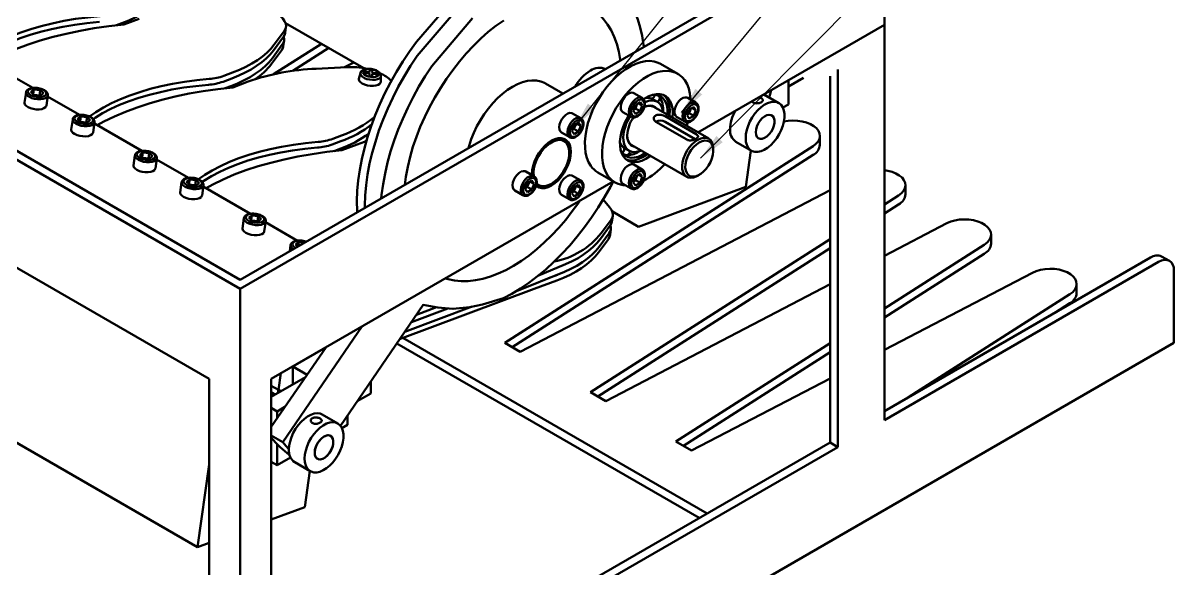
# Model space of a CAD drawing. Header units: millimetres. Extents: x 141 to 982, y 511 to 1105.
# Drawn here: x 639.4 to 813.7, y 649.3 to 732 of the extents above; entities that cross this region are included whole.
import ezdxf

# ---------------------------------------------------------------- set-up
doc = ezdxf.new("R2010")
doc.units = ezdxf.units.MM
doc.header["$LTSCALE"] = 0.3
doc.layers.add('粗实线', color=7, linetype='Continuous', lineweight=50)
doc.layers.add('细实线', color=3, linetype='Continuous', lineweight=18)
doc.styles.get("Standard").update_dxf_attribs({"font": 'txt', "bigfont": 'gbcbig.shx'})
doc.dimstyles.new('SLDDIMSTYLE0', dxfattribs={"dimtxt": 0, "dimasz": 4.08, "dimexe": 0, "dimexo": 0.0625, "dimgap": 0, "dimtad": 0, "dimtih": 1, "dimtoh": 1, "dimdec": 0, "dimrnd": 1e-09, "dimzin": 0, "dimdsep": 46, "dimtxsty": 'Standard', "dimsah": 1, "dimcen": 0.09, "dimadec": 0, "dimazin": 0, "dimtfac": 4.08, "dimtdec": 0, "dimtofl": 0, "dimtmove": 0, "dimatfit": 3, "dimfxl": 1, "dimfrac": 2, "dimtolj": 1, "dimtzin": 0, "dimarcsym": 0})

msp = doc.modelspace()

# ---------------------------------------------------------------- linework, layer by layer
at = {"layer": '粗实线'}
for p, q in [((672.259, 691.738), (549.694, 762.494)), ((672.259, 693.099), (552.051, 762.494)), ((768.661, 748.751), (672.259, 693.099)), ((769.84, 748.071), (672.259, 691.738)), ((769.84, 739.905), (769.84, 671.86)), ((656.978, 732.654), (654.657, 731.787)), ((653.507, 731.664), (654.334, 731.973)), ((677.434, 728.742), (678.932, 730.771)), ((679.069, 730.51), (679.191, 731.385)), ((690.996, 725.152), (679.126, 732.005)), ((769.84, 731.74), (741.59, 715.432)), ((677.148, 726.701), (678.645, 728.729)), ((677.298, 724.238), (684.553, 728.872)), ((677.311, 727.867), (678.809, 729.896)), ((678.782, 728.468), (678.905, 729.343)), ((677.025, 725.826), (678.523, 727.854)), ((680.237, 724.754), (685.673, 728.225)), ((640.849, 722.167), (633.679, 726.307)), ((688.36, 725.328), (683.773, 725.083)), ((689.467, 726.035), (688.085, 725.314)), ((738.527, 724.321), (735.934, 725.817)), ((669.674, 723.12), (670.997, 723.615)), ((669.797, 723.995), (671.12, 724.49)), ((690.242, 723.486), (690.252, 723.555)), ((690.46, 724.412), (690.252, 723.555)), ((691.025, 724.451), (691.035, 724.645)), ((691.746, 724.365), (691.025, 724.451)), ((691.035, 724.645), (691.756, 724.559)), ((691.826, 723.965), (691.843, 724.306)), ((692.236, 723.916), (691.826, 723.965)), ((691.857, 724.594), (691.875, 724.934)), ((691.875, 724.934), (692.285, 724.885)), ((692.253, 724.256), (692.236, 723.916)), ((692.285, 724.885), (692.267, 724.544)), ((693.076, 724.205), (692.355, 724.291)), ((692.364, 724.485), (693.085, 724.399)), ((693.085, 724.399), (693.076, 724.205)), ((693.549, 723.092), (693.585, 723.973)), ((757.59, 723.72), (755.297, 722.396)), ((761.59, 723.96), (761.59, 668.458)), ((762.769, 667.778), (762.769, 724.946)), ((640.554, 721.576), (641.034, 721.916)), ((640.936, 721.218), (641.034, 721.916)), ((641.034, 721.916), (641.989, 721.811)), ((641.881, 721.036), (641.989, 721.811)), ((641.989, 721.811), (642.464, 721.365)), ((670.006, 722.139), (670.834, 722.448)), ((673.477, 723.129), (671.156, 722.262)), ((721.15, 721.323), (718.507, 722.849)), ((755.297, 719.675), (755.297, 723.345)), ((639.61, 719.903), (639.613, 719.952)), ((639.828, 721.483), (639.613, 719.952)), ((639.825, 721.435), (639.828, 721.483)), ((641.029, 721.131), (640.554, 721.576)), ((641.984, 721.025), (641.029, 721.131)), ((642.464, 721.365), (641.984, 721.025)), ((642.914, 719.489), (643.129, 721.02)), ((647.922, 718.084), (643.107, 720.864)), ((733.137, 720.679), (731.9, 721.393)), ((732.141, 719.618), (732.821, 720.01)), ((732.821, 720.01), (733.161, 719.526)), ((733.137, 720.679), (733.161, 720.664)), ((733.613, 720.638), (733.7, 720.651)), ((733.841, 720.731), (733.907, 720.668)), ((734.486, 720.589), (734.558, 720.563)), ((735.445, 720.07), (734.754, 720.469)), ((735.775, 720.796), (735.721, 720.864)), ((741.269, 719.952), (740.032, 720.666)), ((741.269, 719.952), (741.293, 719.937)), ((753.845, 719.882), (751.572, 721.194)), ((723.827, 717.591), (722.59, 718.305)), ((730.234, 718.507), (731.471, 717.792)), ((731.801, 718.741), (732.141, 719.618)), ((732.141, 718.257), (731.801, 718.741)), ((732.114, 719.058), (731.869, 718.916)), ((732.284, 719.496), (732.114, 719.058)), ((732.114, 719.058), (732.821, 718.649)), ((732.821, 718.649), (732.141, 718.257)), ((732.386, 719.759), (732.284, 719.496)), ((732.572, 719.867), (733.161, 719.526)), ((733.161, 719.526), (732.821, 718.649)), ((743.222, 714.49), (734.902, 719.293)), ((736.224, 719.751), (736.201, 719.852)), ((739.932, 718.014), (740.273, 718.89)), ((740.246, 718.331), (740, 718.189)), ((740.416, 718.769), (740.246, 718.331)), ((740.246, 718.331), (740.953, 717.922)), ((740.273, 718.89), (740.953, 719.283)), ((740.518, 719.032), (740.416, 718.769)), ((740.704, 719.139), (741.293, 718.799)), ((740.953, 719.283), (741.293, 718.799)), ((741.293, 718.799), (740.953, 717.922)), ((755.297, 719.675), (754.462, 719.193)), ((646.899, 717.401), (646.684, 715.87)), ((646.896, 717.359), (646.899, 717.401)), ((647.626, 717.498), (648.113, 717.835)), ((648.093, 717.051), (647.626, 717.498)), ((648.013, 717.128), (648.113, 717.835)), ((649.048, 716.942), (648.093, 717.051)), ((648.113, 717.835), (649.067, 717.726)), ((648.959, 716.952), (649.067, 717.726)), ((649.535, 717.279), (649.048, 716.942)), ((649.067, 717.726), (649.535, 717.279)), ((649.985, 715.407), (650.2, 716.938)), ((657.349, 712.642), (650.178, 716.782)), ((722.49, 715.652), (722.831, 716.529)), ((722.974, 716.408), (722.804, 715.969)), ((722.831, 716.529), (723.511, 716.922)), ((723.076, 716.671), (722.974, 716.408)), ((723.262, 716.778), (723.851, 716.438)), ((723.511, 716.922), (723.851, 716.438)), ((723.851, 716.438), (723.511, 715.561)), ((723.827, 717.591), (723.851, 717.576)), ((739.906, 714.336), (735.192, 717.057)), ((736.606, 717.873), (741.32, 715.152)), ((741.191, 714.399), (736.606, 717.046)), ((738.365, 717.779), (739.603, 717.065)), ((740.273, 717.53), (739.932, 718.014)), ((740.953, 717.922), (740.273, 717.53)), ((646.681, 715.828), (646.684, 715.87)), ((686.296, 714.471), (687.619, 714.965)), ((720.923, 715.418), (722.161, 714.704)), ((722.831, 715.168), (722.49, 715.652)), ((722.804, 715.969), (722.558, 715.828)), ((722.804, 715.969), (723.511, 715.561)), ((723.511, 715.561), (722.831, 715.168)), ((760.051, 713.563), (760.051, 714.924)), ((686.173, 713.596), (687.497, 714.09)), ((686.505, 712.614), (687.333, 712.923)), ((689.976, 713.605), (687.655, 712.737)), ((691.024, 713.969), (691.417, 714.247)), ((712.328, 683.56), (759.018, 713.375)), ((729.804, 713.853), (729.772, 713.93)), ((729.839, 713.775), (729.804, 713.853)), ((729.909, 713.642), (729.849, 713.655)), ((730.379, 713.121), (730.318, 713.166)), ((730.477, 713.059), (731.167, 712.661)), ((731.569, 713.519), (739.889, 708.716)), ((743.913, 712.692), (743.913, 712.964)), ((747.321, 714.026), (749.679, 712.665)), ((656.327, 711.959), (656.112, 710.427)), ((656.324, 711.91), (656.327, 711.959)), ((657.054, 712.051), (657.534, 712.392)), ((657.528, 711.606), (657.054, 712.051)), ((657.436, 711.693), (657.534, 712.392)), ((658.483, 711.5), (657.528, 711.606)), ((657.534, 712.392), (658.489, 712.286)), ((658.38, 711.512), (658.489, 712.286)), ((658.963, 711.84), (658.483, 711.5)), ((658.489, 712.286), (658.963, 711.84)), ((659.413, 709.964), (659.628, 711.496)), ((664.421, 708.56), (659.606, 711.339)), ((713.448, 682.914), (759.018, 712.014)), ((722.11, 712.351), (722.11, 712.624)), ((730.747, 712.007), (730.836, 712)), ((731.882, 712.162), (731.983, 712.198)), ((748.837, 707.213), (749.607, 712.706)), ((667.545, 678.129), (612.154, 710.106)), ((656.109, 710.379), (656.112, 710.427)), ((716.756, 708.794), (715.519, 709.509)), ((733.137, 709.836), (731.9, 710.55)), ((733.137, 709.836), (733.161, 709.822)), ((663.398, 707.877), (663.184, 706.345)), ((663.395, 707.835), (663.398, 707.877)), ((664.125, 707.973), (664.612, 708.311)), ((664.593, 707.526), (664.125, 707.973)), ((664.512, 707.603), (664.612, 708.311)), ((664.612, 708.311), (665.567, 708.201)), ((665.458, 707.427), (665.567, 708.201)), ((666.034, 707.754), (665.547, 707.417)), ((665.567, 708.201), (666.034, 707.754)), ((728.756, 708.023), (676.973, 678.129)), ((715.419, 706.856), (715.759, 707.733)), ((715.759, 707.733), (716.44, 708.126)), ((716.005, 707.875), (715.903, 707.611)), ((716.191, 707.982), (716.78, 707.642)), ((716.453, 709.086), (716.352, 709.027)), ((716.44, 708.126), (716.78, 707.642)), ((716.453, 709.086), (716.455, 708.968)), ((716.756, 708.794), (716.78, 708.78)), ((723.827, 708.162), (722.59, 708.876)), ((723.827, 708.162), (723.851, 708.148)), ((726.435, 709.363), (729.028, 707.866)), ((731.801, 707.898), (732.141, 708.775)), ((732.141, 707.414), (731.801, 707.898)), ((732.114, 708.215), (731.869, 708.073)), ((732.284, 708.653), (732.114, 708.215)), ((732.114, 708.215), (732.821, 707.807)), ((732.141, 708.775), (732.821, 709.167)), ((732.821, 707.807), (732.141, 707.414)), ((732.386, 708.916), (732.284, 708.653)), ((732.572, 709.024), (733.161, 708.683)), ((732.821, 709.167), (733.161, 708.683)), ((733.161, 708.683), (732.821, 707.807)), ((741.556, 708.881), (741.792, 709.018)), ((663.18, 706.303), (663.184, 706.345)), ((665.547, 707.417), (664.593, 707.526)), ((666.485, 705.882), (666.699, 707.413)), ((673.848, 703.118), (666.677, 707.257)), ((713.852, 706.622), (715.09, 705.907)), ((761.59, 706.678), (714.685, 682.199)), ((715.759, 706.372), (715.419, 706.856)), ((715.733, 707.173), (715.487, 707.031)), ((715.903, 707.611), (715.733, 707.173)), ((715.733, 707.173), (716.44, 706.765)), ((716.44, 706.765), (715.759, 706.372)), ((716.78, 707.642), (716.44, 706.765)), ((719.164, 707.521), (719.4, 707.657)), ((720.923, 705.99), (722.161, 705.275)), ((722.49, 706.224), (722.831, 707.101)), ((722.831, 705.74), (722.49, 706.224)), ((722.804, 706.541), (722.558, 706.399)), ((722.974, 706.979), (722.804, 706.541)), ((722.804, 706.541), (723.511, 706.133)), ((722.831, 707.101), (723.511, 707.493)), ((723.511, 706.133), (722.831, 705.74)), ((723.076, 707.242), (722.974, 706.979)), ((723.262, 707.35), (723.851, 707.009)), ((723.511, 707.493), (723.851, 707.009)), ((723.851, 707.009), (723.511, 706.133)), ((748.837, 707.213), (732.588, 701.142)), ((773.015, 706.079), (773.015, 707.44)), ((769.84, 704.523), (771.982, 705.891)), ((769.84, 703.162), (771.982, 704.53)), ((673.553, 702.527), (674.033, 702.867)), ((674.028, 702.081), (673.553, 702.527)), ((673.935, 702.168), (674.033, 702.867)), ((674.033, 702.867), (674.988, 702.761)), ((674.879, 701.987), (674.988, 702.761)), ((674.988, 702.761), (675.463, 702.316)), ((728.566, 701.936), (728.689, 702.811)), ((732.588, 701.142), (728.623, 703.431)), ((672.608, 700.854), (672.612, 700.903)), ((672.826, 702.434), (672.612, 700.903)), ((672.823, 702.385), (672.826, 702.434)), ((674.983, 701.975), (674.028, 702.081)), ((675.463, 702.316), (674.983, 701.975)), ((675.913, 700.439), (676.127, 701.971)), ((680.92, 699.035), (676.106, 701.814)), ((726.809, 699.293), (728.307, 701.322)), ((726.932, 700.168), (728.429, 702.197)), ((728.28, 699.894), (728.402, 700.769)), ((779.296, 701.669), (769.84, 696.734)), ((725.292, 676.076), (761.59, 699.255)), ((726.522, 697.251), (728.02, 699.28)), ((726.645, 698.126), (728.143, 700.155)), ((785.978, 698.595), (785.978, 699.956)), ((665.784, 652.593), (585.646, 698.856)), ((679.898, 698.352), (679.769, 697.434)), ((679.894, 698.31), (679.898, 698.352)), ((680.624, 698.449), (681.111, 698.786)), ((680.964, 698.124), (680.624, 698.449)), ((681.023, 698.158), (681.111, 698.786)), ((681.111, 698.786), (681.944, 698.69)), ((726.411, 675.43), (761.59, 697.894)), ((769.84, 688.761), (784.946, 698.408)), ((769.84, 687.4), (784.946, 697.047)), ((810.145, 696.488), (769.84, 673.221)), ((769.84, 671.86), (811.323, 695.808)), ((812.99, 695.973), (811.811, 696.653)), ((718.935, 693.352), (720.331, 693.874)), ((792.26, 694.185), (769.84, 682.485)), ((813.68, 694.447), (813.68, 683.56)), ((716.809, 691.729), (720.208, 692.999)), ((761.59, 692.429), (727.649, 674.716)), ((798.942, 691.112), (798.942, 692.472)), ((672.259, 691.738), (672.259, 683.573)), ((696.415, 684.108), (716.809, 691.729)), ((773.453, 675.307), (797.909, 690.924)), ((687.433, 671), (699.966, 689.29)), ((697.179, 685.223), (707.409, 689.046)), ((698.197, 686.709), (703.734, 688.778)), ((698.961, 687.823), (701.997, 688.958)), ((795.658, 688.125), (797.909, 689.563)), ((690.712, 686.06), (678.702, 668.534)), ((672.259, 683.573), (672.259, 601.919)), ((672.259, 601.919), (813.68, 683.56)), ((741.789, 657.028), (695.98, 683.473)), ((742.968, 657.708), (696.914, 684.294)), ((714.685, 682.199), (712.328, 683.56)), ((738.256, 668.592), (761.59, 683.493)), ((685.27, 682.919), (676.973, 670.811)), ((680.244, 679.972), (685.218, 682.844)), ((739.375, 667.946), (761.59, 682.132)), ((682.398, 678.728), (680.244, 679.972)), ((680.244, 677.25), (680.244, 679.972)), ((680.984, 680.445), (680.977, 680.395)), ((681.221, 680.581), (681.247, 680.551)), ((681.351, 680.611), (681.312, 680.634)), ((667.545, 618.249), (667.545, 678.129)), ((676.973, 675.362), (682.133, 678.341)), ((676.973, 678.129), (676.973, 618.249)), ((678.045, 676.415), (678.401, 678.953)), ((761.59, 678.18), (740.613, 667.232)), ((676.973, 677.033), (678.045, 676.415)), ((678.045, 676.415), (677.979, 675.943)), ((692.029, 675.888), (692.029, 677.707)), ((677.601, 675.725), (676.973, 676.087)), ((676.973, 675.772), (677.328, 675.567)), ((692.029, 675.888), (689.967, 674.698)), ((727.649, 674.716), (725.292, 676.076)), ((677.887, 673.168), (676.973, 673.696)), ((679.048, 673.839), (677.887, 673.168)), ((677.887, 672.144), (677.887, 673.168)), ((687.041, 671.333), (684.684, 672.694)), ((688.493, 671.126), (687.658, 670.644)), ((688.493, 671.126), (688.493, 672.547)), ((678.702, 668.534), (676.973, 669.532)), ((761.59, 668.458), (676.973, 619.61)), ((676.973, 618.249), (762.769, 667.778)), ((677.887, 665.003), (677.887, 668.18)), ((740.613, 667.232), (738.256, 668.592)), ((762.769, 667.778), (761.59, 668.458)), ((679.901, 666.166), (677.887, 665.003)), ((665.784, 652.593), (667.545, 665.14)), ((677.887, 665.003), (676.973, 665.53)), ((680.518, 665.477), (682.875, 664.116)), ((682.033, 658.665), (682.804, 664.157)), ((682.033, 658.665), (676.973, 656.774)), ((667.545, 653.251), (665.784, 652.593))]:
    msp.add_line(p, q, dxfattribs=at)
at = {"layer": '粗实线', "flags": 128}
for points in [[(733.402, 728.396), (733.365, 728.714), (733.154, 730.062), (732.86, 731.344), (732.486, 732.554), (732.034, 733.689), (731.504, 734.742), (730.9, 735.711), (730.224, 736.59), (729.479, 737.376), (728.667, 738.066), (727.792, 738.656), (726.858, 739.145), (725.868, 739.531), (724.827, 739.812), (723.74, 739.986), (722.61, 740.053), (721.442, 740.012), (720.241, 739.865), (719.012, 739.611), (717.76, 739.252), (716.491, 738.788), (715.209, 738.223), (714.484, 737.848)], [(654.334, 731.973), (655.378, 732.393), (656.356, 732.849), (657.263, 733.338), (658.097, 733.858), (658.854, 734.41), (659.534, 734.989), (660.133, 735.595), (660.648, 736.225)], [(689.971, 703.324), (689.96, 703.554), (689.939, 705.04), (690.002, 706.573), (690.149, 708.146), (690.379, 709.753), (690.691, 711.388), (691.084, 713.043), (691.556, 714.711), (692.106, 716.385), (692.73, 718.059), (693.427, 719.726), (694.193, 721.377), (695.025, 723.007), (695.92, 724.609), (696.874, 726.175), (697.883, 727.7), (698.942, 729.176), (704.781, 735.898)], [(678.932, 730.771), (679.127, 731.128), (679.202, 731.507), (679.157, 731.9), (678.993, 732.299), (678.712, 732.695), (678.321, 733.08), (677.829, 733.444), (677.246, 733.781), (677, 733.901)], [(691.115, 703.985), (691.118, 704.359), (691.181, 705.892), (691.328, 707.466), (691.558, 709.073), (691.87, 710.708), (692.263, 712.362), (692.735, 714.031), (693.284, 715.705), (693.909, 717.379), (694.605, 719.045), (695.371, 720.697), (696.204, 722.327), (697.098, 723.928), (698.052, 725.495), (699.061, 727.019), (705.113, 734.124)], [(729.837, 726.338), (729.814, 726.5), (729.594, 727.709), (729.291, 728.849), (728.908, 729.914), (728.447, 730.899), (727.909, 731.798), (727.298, 732.608), (726.617, 733.325), (725.869, 733.943), (725.058, 734.461), (724.188, 734.876), (723.263, 735.185)], [(632.958, 727.376), (633.9, 728.037), (635.046, 728.736), (636.289, 729.392), (637.625, 730.002), (639.049, 730.566), (640.558, 731.08), (642.146, 731.544), (643.807, 731.956), (645.537, 732.314), (647.33, 732.617), (649.179, 732.865), (651.08, 733.056)], [(633.501, 726.978), (633.777, 727.162), (634.923, 727.861), (636.166, 728.517), (637.502, 729.127), (638.927, 729.691), (640.435, 730.205), (642.023, 730.669), (643.684, 731.081), (645.414, 731.439), (647.207, 731.742), (649.057, 731.99), (650.957, 732.181)], [(707.47, 732.763), (701.282, 725.46), (700.285, 723.937), (699.343, 722.375), (698.46, 720.778), (697.64, 719.154), (696.885, 717.509), (696.2, 715.851), (695.586, 714.185), (695.046, 712.52), (694.583, 710.862), (694.199, 709.217), (693.895, 707.593), (693.672, 705.996), (693.611, 705.426)], [(712.167, 732.405), (710.997, 731.571), (709.84, 730.648), (708.702, 729.641), (707.588, 728.556), (706.505, 727.398), (705.457, 726.172), (704.45, 724.885), (703.489, 723.544), (702.579, 722.155), (701.725, 720.725), (700.931, 719.262), (700.202, 717.774), (699.539, 716.267), (698.948, 714.749), (698.432, 713.228), (697.992, 711.713), (697.631, 710.21), (697.351, 708.727), (697.177, 707.484)], [(654.657, 731.787), (652.385, 731.527), (650.169, 731.208), (648.017, 730.829), (645.932, 730.392), (643.921, 729.897), (641.988, 729.347), (640.138, 728.742), (638.377, 728.084), (636.708, 727.374), (635.137, 726.615), (634.105, 726.06)], [(678.809, 729.896), (679.004, 730.253), (679.069, 730.51)], [(671.12, 724.49), (672.164, 724.91), (673.141, 725.366), (674.048, 725.854), (674.882, 726.375), (675.64, 726.927), (676.32, 727.506), (676.918, 728.112), (677.434, 728.742)], [(670.997, 723.615), (672.041, 724.035), (673.018, 724.491), (673.926, 724.979), (674.759, 725.5), (675.517, 726.052), (676.197, 726.631), (676.795, 727.237), (677.311, 727.867)], [(678.523, 727.854), (678.717, 728.211), (678.782, 728.468)], [(670.834, 722.448), (671.878, 722.868), (672.855, 723.324), (673.762, 723.813), (674.596, 724.334), (675.354, 724.885), (676.033, 725.464), (676.632, 726.07), (677.148, 726.701)], [(725.367, 710.353), (725.028, 710.934), (724.766, 711.598), (724.584, 712.338), (724.486, 713.143), (724.472, 714.005), (724.542, 714.912), (724.696, 715.852), (724.931, 716.814), (725.246, 717.786), (725.634, 718.756), (726.093, 719.711), (726.616, 720.639), (727.196, 721.529), (727.826, 722.369), (728.498, 723.149), (729.205, 723.859), (729.936, 724.491), (730.683, 725.036), (731.436, 725.487), (732.186, 725.838), (732.923, 726.087), (733.639, 726.228), (734.324, 726.26), (734.969, 726.184), (735.566, 725.999), (735.934, 725.817)], [(649.457, 717.852), (650.399, 718.513), (651.545, 719.211), (652.788, 719.867), (654.124, 720.478), (655.549, 721.041), (657.057, 721.555), (658.645, 722.019), (660.306, 722.431), (662.036, 722.789), (663.829, 723.092), (665.678, 723.34), (667.579, 723.531)], [(693.549, 723.092), (693.528, 722.984), (693.397, 722.793), (693.154, 722.64), (692.817, 722.534), (692.412, 722.484), (691.969, 722.494), (691.521, 722.562), (691.1, 722.685), (690.738, 722.852), (690.462, 723.051), (690.293, 723.268), (690.242, 723.486), (690.242, 723.486)], [(693.585, 723.97), (693.517, 723.777), (693.338, 723.613), (693.06, 723.488), (692.706, 723.414), (692.3, 723.395), (691.874, 723.432), (691.458, 723.524), (691.084, 723.662), (690.779, 723.837), (690.566, 724.037), (690.46, 724.245), (690.461, 724.414)], [(693.293, 724.276), (693.241, 724.464), (693.074, 724.648), (692.806, 724.811), (692.466, 724.936), (692.085, 725.01), (691.701, 725.028), (691.351, 724.986), (691.071, 724.889), (690.887, 724.748), (690.818, 724.574), (690.869, 724.386), (691.037, 724.202), (691.304, 724.039), (691.645, 723.914), (692.026, 723.84), (692.41, 723.822), (692.759, 723.864), (693.039, 723.96), (693.223, 724.102), (693.293, 724.276)], [(691.843, 724.306), (691.842, 724.315), (691.836, 724.325), (691.828, 724.334), (691.816, 724.342), (691.801, 724.35), (691.784, 724.356), (691.765, 724.361), (691.746, 724.365)], [(691.756, 724.559), (691.775, 724.557), (691.794, 724.558), (691.811, 724.56), (691.827, 724.564), (691.839, 724.569), (691.849, 724.576), (691.855, 724.585), (691.857, 724.594)], [(692.355, 724.291), (692.335, 724.293), (692.316, 724.292), (692.299, 724.29), (692.284, 724.286), (692.271, 724.28), (692.261, 724.273), (692.255, 724.265), (692.253, 724.256)], [(692.267, 724.544), (692.269, 724.535), (692.274, 724.525), (692.283, 724.516), (692.295, 724.507), (692.31, 724.5), (692.327, 724.493), (692.345, 724.489), (692.364, 724.485)], [(727.96, 708.856), (727.62, 709.437), (727.358, 710.101), (727.177, 710.841), (727.079, 711.646), (727.065, 712.508), (727.135, 713.415), (727.289, 714.355), (727.524, 715.317), (727.838, 716.289), (728.227, 717.259), (728.686, 718.214), (729.208, 719.142), (729.788, 720.032), (730.419, 720.872), (731.091, 721.652), (731.797, 722.363), (732.528, 722.994), (733.275, 723.539), (734.029, 723.99), (734.779, 724.342), (735.516, 724.59), (736.232, 724.731), (736.916, 724.764), (737.561, 724.687), (738.159, 724.502), (738.702, 724.212), (739.182, 723.82), (739.595, 723.33), (739.934, 722.75), (740.196, 722.085), (740.378, 721.346), (740.476, 720.54), (740.484, 720.405)], [(640.103, 721.626), (640.165, 721.422), (640.345, 721.223), (640.629, 721.045), (640.992, 720.906), (641.4, 720.816), (641.818, 720.785), (642.209, 720.814), (642.537, 720.902), (642.774, 721.041), (642.899, 721.217), (642.9, 721.417), (642.778, 721.62), (642.543, 721.811), (642.216, 721.971), (641.826, 722.087), (641.409, 722.148), (641, 722.149), (640.636, 722.09), (640.35, 721.975), (640.167, 721.816), (640.103, 721.626)], [(650, 717.453), (650.276, 717.638), (651.422, 718.336), (652.665, 718.992), (654.001, 719.603), (655.426, 720.166), (656.934, 720.68), (658.522, 721.144), (660.183, 721.556), (661.913, 721.914), (663.706, 722.217), (665.556, 722.465), (667.456, 722.656)], [(671.156, 722.262), (668.884, 722.003), (666.669, 721.683), (664.516, 721.304), (662.431, 720.867), (660.42, 720.373), (658.487, 719.822), (656.637, 719.217), (654.876, 718.559), (653.208, 717.85), (651.636, 717.09), (650.605, 716.536)], [(713.507, 722.354), (712.742, 721.865), (711.987, 721.285), (711.249, 720.623), (710.538, 719.885), (709.861, 719.08), (709.228, 718.218), (708.644, 717.309), (708.118, 716.363), (707.654, 715.392), (707.26, 714.407), (706.938, 713.419), (706.841, 713.063)], [(718.507, 722.849), (718.37, 722.924), (717.786, 723.159), (717.152, 723.289), (716.476, 723.313), (715.765, 723.23), (715.027, 723.04), (714.271, 722.747), (713.507, 722.354)], [(752.386, 720.724), (752.522, 721.253), (752.665, 721.825)], [(642.914, 719.489), (642.902, 719.432), (642.779, 719.24), (642.544, 719.083), (642.213, 718.973), (641.813, 718.919), (641.372, 718.924), (640.922, 718.988), (640.498, 719.107), (640.131, 719.271), (639.848, 719.469), (639.67, 719.685), (639.61, 719.903)], [(643.128, 721.014), (643.117, 720.964), (642.994, 720.771), (642.759, 720.614), (642.428, 720.504), (642.028, 720.45), (641.586, 720.455), (641.137, 720.52), (640.713, 720.638), (640.346, 720.802), (640.063, 721), (639.885, 721.216), (639.825, 721.435)], [(730.234, 718.507), (730.224, 718.512), (730.033, 718.7), (729.919, 718.98), (729.889, 719.332), (729.948, 719.73), (730.089, 720.145), (730.302, 720.545), (730.573, 720.9), (730.88, 721.186), (731.201, 721.379), (731.512, 721.467), (731.79, 721.442), (731.9, 721.393)], [(731.463, 717.797), (731.461, 717.798), (731.27, 717.985), (731.156, 718.266), (731.127, 718.618), (731.185, 719.016), (731.326, 719.43), (731.54, 719.83), (731.81, 720.186), (732.117, 720.471), (732.438, 720.665), (732.749, 720.753), (733.027, 720.728), (733.137, 720.679)], [(731.98, 717.843), (732.258, 717.877), (732.556, 718.023), (732.847, 718.268), (733.106, 718.59), (733.309, 718.96), (733.438, 719.345), (733.483, 719.712), (733.438, 720.027), (733.309, 720.263), (733.106, 720.398), (732.847, 720.422), (732.556, 720.33), (732.258, 720.133), (731.98, 719.846), (731.747, 719.496), (731.578, 719.114), (731.49, 718.734), (731.49, 718.389), (731.578, 718.111), (731.747, 717.923), (731.98, 717.843)], [(733.368, 720.459), (733.582, 720.602), (734.167, 720.923), (734.744, 721.142), (735.299, 721.252), (735.823, 721.253), (736.303, 721.144), (736.729, 720.927), (737.092, 720.607), (737.384, 720.19), (737.6, 719.687), (737.734, 719.107), (737.784, 718.463), (737.748, 717.768), (737.735, 717.657)], [(733.543, 719.984), (733.618, 720.02), (734.109, 720.197), (734.578, 720.269), (735.012, 720.235), (735.4, 720.095), (735.731, 719.853), (735.995, 719.517), (736.187, 719.094), (736.299, 718.597), (736.314, 718.471)], [(734.631, 721.111), (734.886, 721.132), (735.377, 721.091), (735.819, 720.94), (736.203, 720.682), (736.518, 720.323), (736.759, 719.871), (736.918, 719.336), (736.993, 718.732), (736.983, 718.092)], [(736.365, 721.12), (736.621, 720.879), (736.913, 720.463), (737.129, 719.959), (737.263, 719.379), (737.313, 718.735), (737.277, 718.04), (737.264, 717.929)], [(738.365, 717.779), (738.356, 717.785), (738.165, 717.973), (738.05, 718.253), (738.021, 718.605), (738.079, 719.003), (738.22, 719.418), (738.434, 719.817), (738.704, 720.173), (739.011, 720.459), (739.332, 720.652), (739.643, 720.74), (739.921, 720.715), (740.032, 720.666)], [(739.595, 717.07), (739.593, 717.071), (739.402, 717.258), (739.288, 717.539), (739.259, 717.891), (739.317, 718.289), (739.458, 718.703), (739.672, 719.103), (739.942, 719.459), (740.249, 719.744), (740.57, 719.938), (740.881, 720.026), (741.159, 720.001), (741.269, 719.952)], [(748.815, 714.573), (748.858, 714.022), (748.984, 713.537), (749.19, 713.129), (749.469, 712.813), (749.815, 712.596), (750.217, 712.485), (750.663, 712.483), (751.141, 712.589), (751.637, 712.802), (752.136, 713.115), (752.624, 713.519), (753.088, 714.001), (753.514, 714.55), (753.889, 715.147), (754.203, 715.778), (754.446, 716.422), (754.613, 717.062), (754.697, 717.68), (754.697, 718.257), (754.613, 718.777), (754.446, 719.225), (754.203, 719.588), (753.889, 719.856), (753.514, 720.02), (753.088, 720.077), (752.624, 720.025), (752.136, 719.864), (751.637, 719.601), (751.141, 719.241), (750.663, 718.796), (750.217, 718.279), (749.815, 717.704), (749.469, 717.088), (749.19, 716.448), (748.984, 715.803), (748.858, 715.172), (748.815, 714.573)], [(720.923, 715.418), (720.914, 715.424), (720.723, 715.611), (720.608, 715.892), (720.579, 716.244), (720.637, 716.642), (720.779, 717.056), (720.992, 717.456), (721.263, 717.812), (721.57, 718.097), (721.89, 718.291), (722.201, 718.379), (722.479, 718.354), (722.59, 718.305)], [(735.119, 719.277), (735.134, 719.266), (735.384, 719.015)], [(736.094, 719.329), (736.179, 719.488), (736.226, 719.728)], [(740.112, 717.115), (740.39, 717.15), (740.688, 717.296), (740.979, 717.541), (741.237, 717.863), (741.44, 718.233), (741.57, 718.618), (741.614, 718.985), (741.57, 719.3), (741.44, 719.536), (741.237, 719.671), (740.979, 719.695), (740.688, 719.603), (740.39, 719.406), (740.112, 719.119), (739.878, 718.769), (739.71, 718.387), (739.622, 718.007), (739.622, 717.662), (739.71, 717.384), (739.878, 717.196), (740.112, 717.115)], [(650.201, 716.941), (650.186, 716.875), (650.059, 716.684), (649.821, 716.528), (649.488, 716.42), (649.085, 716.367), (648.643, 716.375), (648.194, 716.441), (647.772, 716.561), (647.407, 716.726), (647.127, 716.924), (646.952, 717.141), (646.896, 717.359)], [(647.175, 717.55), (647.232, 717.346), (647.41, 717.146), (647.691, 716.968), (648.052, 716.827), (648.459, 716.736), (648.877, 716.703), (649.269, 716.731), (649.6, 716.817), (649.84, 716.954), (649.968, 717.13), (649.973, 717.329), (649.854, 717.533), (649.622, 717.724), (649.298, 717.885), (648.909, 718.003), (648.492, 718.065), (648.082, 718.068), (647.717, 718.01), (647.428, 717.897), (647.242, 717.739), (647.175, 717.55)], [(722.153, 714.708), (722.151, 714.709), (721.96, 714.897), (721.846, 715.177), (721.817, 715.53), (721.875, 715.928), (722.016, 716.342), (722.23, 716.742), (722.5, 717.098), (722.807, 717.383), (723.128, 717.577), (723.439, 717.664), (723.717, 717.639), (723.827, 717.591)], [(722.67, 714.754), (722.948, 714.789), (723.246, 714.935), (723.537, 715.18), (723.795, 715.501), (723.998, 715.871), (724.128, 716.257), (724.172, 716.623), (724.128, 716.939), (723.998, 717.175), (723.795, 717.31), (723.537, 717.333), (723.246, 717.242), (722.948, 717.044), (722.67, 716.758), (722.436, 716.408), (722.268, 716.026), (722.18, 715.646), (722.18, 715.301), (722.268, 715.022), (722.436, 714.834), (722.67, 714.754)], [(730.307, 711.776), (730.053, 712.238), (729.877, 712.781), (729.785, 713.395), (729.778, 714.066), (729.856, 714.78), (730.018, 715.523), (730.259, 716.278), (730.576, 717.028), (730.961, 717.759), (731.107, 718.002)], [(740.059, 716.972), (740.031, 716.869), (739.892, 716.412)], [(750.347, 715.457), (750.392, 715.077), (750.522, 714.771), (750.731, 714.561), (751.004, 714.457), (751.325, 714.468), (751.673, 714.592), (752.027, 714.822), (752.364, 715.144), (752.663, 715.536), (752.906, 715.974), (753.077, 716.432), (753.165, 716.879), (753.165, 717.288), (753.077, 717.634), (752.906, 717.894), (752.663, 718.052), (752.364, 718.099), (752.027, 718.031), (751.673, 717.852), (751.325, 717.574), (751.004, 717.215), (750.731, 716.796), (750.522, 716.345), (750.392, 715.889), (750.347, 715.457)], [(759.018, 713.375), (759.448, 713.705), (759.77, 714.073), (759.973, 714.468), (760.05, 714.879), (760.001, 715.29), (759.825, 715.69), (759.528, 716.065), (759.121, 716.404), (758.616, 716.696), (758.029, 716.931), (757.378, 717.102), (756.686, 717.204), (755.973, 717.232), (755.263, 717.187), (754.616, 717.079)], [(649.985, 715.407), (649.971, 715.344), (649.844, 715.152), (649.606, 714.997), (649.273, 714.889), (648.871, 714.836), (648.429, 714.843), (647.98, 714.909), (647.557, 715.029), (647.192, 715.195), (646.912, 715.393), (646.737, 715.61), (646.681, 715.828)], [(732.98, 712.705), (732.503, 712.534), (732.034, 712.462), (731.599, 712.496), (731.212, 712.636), (730.881, 712.878), (730.616, 713.214), (730.425, 713.637), (730.313, 714.134), (730.282, 714.692)], [(732.051, 713.241), (731.803, 713.296), (731.478, 713.465), (731.216, 713.733), (731.024, 714.09), (730.911, 714.525), (730.879, 715.022)], [(665.956, 708.327), (666.898, 708.988), (668.044, 709.687), (669.287, 710.342), (670.623, 710.953), (672.048, 711.516), (673.556, 712.031), (675.144, 712.494), (676.805, 712.906), (678.535, 713.264), (680.328, 713.568), (682.178, 713.815), (684.078, 714.007)], [(666.499, 707.928), (666.775, 708.113), (667.921, 708.812), (669.164, 709.467), (670.5, 710.078), (671.925, 710.641), (673.434, 711.156), (675.021, 711.619), (676.683, 712.031), (678.412, 712.389), (680.205, 712.693), (682.055, 712.94), (683.955, 713.132)], [(691.368, 714.078), (691.084, 713.988), (689.976, 713.605)], [(722.346, 712.487), (722.301, 713.052), (722.168, 713.549), (721.951, 713.961), (721.656, 714.276), (721.293, 714.486), (720.873, 714.583), (720.407, 714.565), (719.911, 714.433), (719.4, 714.189), (718.888, 713.842), (718.392, 713.402), (717.926, 712.883), (717.506, 712.3), (717.143, 711.671), (716.848, 711.015), (716.631, 710.352), (716.498, 709.702), (716.453, 709.086)], [(719.4, 707.657), (719.884, 707.986), (720.352, 708.406), (720.79, 708.902), (721.183, 709.459), (721.519, 710.058), (721.786, 710.681), (721.977, 711.308), (722.086, 711.917), (722.107, 712.49), (722.042, 713.009), (721.892, 713.456), (721.662, 713.817), (721.359, 714.081), (720.993, 714.239), (720.576, 714.286), (720.121, 714.22), (719.642, 714.044), (719.157, 713.764), (718.678, 713.388), (718.223, 712.928), (717.806, 712.399), (717.44, 711.819), (717.137, 711.205), (716.907, 710.578), (716.757, 709.958), (716.692, 709.364), (716.713, 708.819)], [(730.477, 713.059), (730.457, 713.071), (730.379, 713.121)], [(741.556, 708.881), (741.331, 708.764), (740.891, 708.608), (740.475, 708.56), (740.099, 708.622), (739.774, 708.792), (739.514, 709.064), (739.328, 709.427), (739.222, 709.869), (739.201, 710.373), (739.265, 710.922), (739.411, 711.496), (739.636, 712.073), (739.929, 712.634), (740.281, 713.157), (740.68, 713.624), (741.109, 714.018), (741.556, 714.325), (741.556, 714.325)], [(741.791, 713.917), (741.364, 713.62), (740.955, 713.235), (740.579, 712.778), (740.254, 712.267), (739.991, 711.723), (739.802, 711.169), (739.694, 710.627), (739.673, 710.12), (739.738, 709.667), (739.887, 709.289), (740.114, 708.999), (740.409, 708.811), (740.762, 708.731), (741.156, 708.763), (741.577, 708.906), (742.006, 709.154), (742.426, 709.496), (742.821, 709.919), (743.173, 710.406), (743.469, 710.936), (743.696, 711.488), (743.845, 712.038), (743.91, 712.566), (743.888, 713.048), (743.78, 713.466), (743.591, 713.802), (743.329, 714.042), (743.003, 714.177), (742.628, 714.201), (742.218, 714.113), (741.791, 713.917)], [(741.556, 714.325), (742.002, 714.533), (742.432, 714.636), (742.83, 714.628), (743.182, 714.512), (743.475, 714.29), (743.7, 713.971), (743.846, 713.567), (743.91, 713.092), (743.913, 712.964)], [(659.627, 711.489), (659.616, 711.439), (659.493, 711.246), (659.258, 711.089), (658.928, 710.98), (658.527, 710.925), (658.086, 710.931), (657.636, 710.995), (657.212, 711.114), (656.845, 711.278), (656.562, 711.475), (656.384, 711.691), (656.324, 711.91)], [(656.603, 712.101), (656.664, 711.898), (656.844, 711.698), (657.129, 711.521), (657.491, 711.381), (657.899, 711.291), (658.317, 711.26), (658.708, 711.29), (659.036, 711.378), (659.273, 711.516), (659.398, 711.693), (659.399, 711.892), (659.277, 712.096), (659.042, 712.286), (658.715, 712.447), (658.326, 712.562), (657.908, 712.624), (657.499, 712.624), (657.135, 712.565), (656.849, 712.451), (656.666, 712.291), (656.603, 712.101)], [(687.655, 712.737), (685.383, 712.478), (683.168, 712.158), (681.015, 711.78), (678.93, 711.342), (676.919, 710.848), (674.986, 710.297), (673.137, 709.692), (671.375, 709.034), (669.707, 708.325), (668.135, 707.566), (667.104, 707.011)], [(717.078, 707.351), (717.143, 707.297), (717.506, 707.087), (717.926, 706.99), (718.392, 707.008), (718.888, 707.141), (719.4, 707.384), (719.911, 707.731), (720.407, 708.171), (720.873, 708.691), (721.293, 709.274), (721.656, 709.903), (721.951, 710.558), (722.168, 711.221), (722.301, 711.871), (722.346, 712.487)], [(733.65, 712.318), (733.088, 711.983), (732.528, 711.748), (731.986, 711.621), (731.475, 711.605), (731.007, 711.701), (730.593, 711.906), (730.242, 712.216), (729.964, 712.623), (729.859, 712.845)], [(734.402, 711.884), (734.264, 711.781), (733.68, 711.411), (733.098, 711.141), (732.53, 710.976), (731.989, 710.92), (731.486, 710.975), (731.032, 711.138), (730.636, 711.407), (730.307, 711.776)], [(733.931, 712.156), (733.793, 712.054), (733.208, 711.683), (732.626, 711.413), (732.058, 711.248), (731.517, 711.192), (731.014, 711.247), (730.718, 711.339)], [(659.413, 709.964), (659.401, 709.908), (659.278, 709.715), (659.043, 709.558), (658.713, 709.448), (658.312, 709.394), (657.871, 709.399), (657.421, 709.464), (656.997, 709.582), (656.63, 709.746), (656.347, 709.944), (656.169, 710.16), (656.109, 710.379)], [(713.852, 706.622), (713.843, 706.627), (713.652, 706.815), (713.537, 707.095), (713.508, 707.448), (713.566, 707.846), (713.707, 708.26), (713.921, 708.66), (714.191, 709.016), (714.498, 709.301), (714.819, 709.495), (715.13, 709.582), (715.408, 709.557), (715.519, 709.509)], [(731.461, 706.955), (730.224, 707.669), (730.033, 707.857), (729.919, 708.137), (729.889, 708.489), (729.948, 708.887), (730.089, 709.302), (730.302, 709.702), (730.573, 710.057), (730.88, 710.343), (731.201, 710.536), (731.512, 710.624), (731.79, 710.599), (731.9, 710.55)], [(731.781, 706.853), (731.461, 706.955), (731.27, 707.142), (731.156, 707.423), (731.127, 707.775), (731.185, 708.173), (731.326, 708.587), (731.54, 708.987), (731.81, 709.343), (732.117, 709.628), (732.438, 709.822), (732.749, 709.91), (733.027, 709.885), (733.137, 709.836)], [(731.98, 707), (732.258, 707.034), (732.556, 707.18), (732.847, 707.425), (733.106, 707.747), (733.309, 708.117), (733.438, 708.502), (733.483, 708.869), (733.438, 709.184), (733.309, 709.42), (733.106, 709.556), (732.847, 709.579), (732.556, 709.487), (732.258, 709.29), (731.98, 709.003), (731.747, 708.654), (731.578, 708.272), (731.49, 707.891), (731.49, 707.546), (731.578, 707.268), (731.747, 707.08), (731.98, 707)], [(771.982, 705.891), (772.412, 706.221), (772.734, 706.589), (772.936, 706.985), (773.014, 707.395), (772.964, 707.806), (772.788, 708.206), (772.492, 708.581), (772.085, 708.92), (771.579, 709.212), (770.992, 709.447), (770.342, 709.618), (769.84, 709.699)], [(666.7, 707.416), (666.685, 707.351), (666.558, 707.159), (666.32, 707.003), (665.987, 706.895), (665.585, 706.843), (665.143, 706.85), (664.694, 706.916), (664.271, 707.036), (663.906, 707.201), (663.626, 707.4), (663.451, 707.616), (663.395, 707.835)], [(663.674, 708.025), (663.731, 707.821), (663.909, 707.621), (664.19, 707.443), (664.551, 707.302), (664.958, 707.211), (665.376, 707.178), (665.768, 707.206), (666.099, 707.292), (666.339, 707.429), (666.467, 707.605), (666.472, 707.804), (666.353, 708.008), (666.121, 708.199), (665.797, 708.361), (665.408, 708.478), (664.991, 708.541), (664.581, 708.543), (664.216, 708.485), (663.927, 708.372), (663.741, 708.214), (663.674, 708.025)], [(699.966, 689.29), (699.966, 689.29), (702.179, 688.928), (704.473, 688.706), (707.023, 688.97), (708.935, 689.346), (712.131, 690.313), (713.421, 691.003), (714.711, 691.79), (715.996, 692.669), (717.271, 693.638), (718.53, 694.692), (719.768, 695.826), (720.981, 697.037), (722.162, 698.32), (723.307, 699.668), (724.412, 701.076), (725.472, 702.539), (726.481, 704.05), (727.437, 705.603), (728.336, 707.191), (728.783, 708.038)], [(715.082, 705.912), (715.08, 705.913), (714.889, 706.101), (714.775, 706.381), (714.746, 706.733), (714.804, 707.131), (714.945, 707.546), (715.159, 707.945), (715.429, 708.301), (715.736, 708.587), (716.057, 708.78), (716.368, 708.868), (716.646, 708.843), (716.756, 708.794)], [(715.599, 705.958), (715.877, 705.992), (716.175, 706.139), (716.466, 706.383), (716.724, 706.705), (716.927, 707.075), (717.057, 707.46), (717.101, 707.827), (717.057, 708.142), (716.927, 708.378), (716.724, 708.514), (716.466, 708.537), (716.175, 708.446), (715.877, 708.248), (715.599, 707.961), (715.365, 707.612), (715.197, 707.23), (715.109, 706.849), (715.109, 706.505), (715.197, 706.226), (715.365, 706.038), (715.599, 705.958)], [(717.147, 707.745), (717.28, 707.612), (717.616, 707.4), (718.009, 707.297), (718.447, 707.306), (718.916, 707.427), (719.4, 707.657)], [(720.923, 705.99), (720.914, 705.995), (720.723, 706.183), (720.608, 706.463), (720.579, 706.815), (720.637, 707.213), (720.779, 707.628), (720.992, 708.028), (721.263, 708.383), (721.57, 708.669), (721.89, 708.862), (722.201, 708.95), (722.479, 708.925), (722.59, 708.876)], [(722.153, 705.28), (722.151, 705.281), (721.96, 705.468), (721.846, 705.749), (721.817, 706.101), (721.875, 706.499), (722.016, 706.913), (722.23, 707.313), (722.5, 707.669), (722.807, 707.954), (723.128, 708.148), (723.439, 708.236), (723.717, 708.211), (723.827, 708.162)], [(722.67, 705.326), (722.948, 705.36), (723.246, 705.506), (723.537, 705.751), (723.795, 706.073), (723.998, 706.443), (724.128, 706.828), (724.172, 707.195), (724.128, 707.51), (723.998, 707.746), (723.795, 707.882), (723.537, 707.905), (723.246, 707.813), (722.948, 707.616), (722.67, 707.329), (722.436, 706.979), (722.268, 706.597), (722.18, 706.217), (722.18, 705.872), (722.268, 705.594), (722.436, 705.406), (722.67, 705.326)], [(666.485, 705.882), (666.47, 705.819), (666.343, 705.627), (666.105, 705.472), (665.772, 705.364), (665.37, 705.311), (664.928, 705.318), (664.479, 705.385), (664.056, 705.505), (663.691, 705.67), (663.411, 705.868), (663.236, 706.085), (663.18, 706.303)], [(703.3, 693.327), (703.751, 693.191), (704.725, 692.989), (705.743, 692.895), (706.802, 692.909), (707.894, 693.032), (709.015, 693.262), (710.159, 693.599), (711.321, 694.042), (712.493, 694.586), (713.67, 695.231), (714.847, 695.972), (716.016, 696.806), (717.173, 697.729), (718.312, 698.735), (719.425, 699.82), (720.509, 700.979), (721.557, 702.205), (722.564, 703.491), (723.525, 704.833), (723.714, 705.112)], [(728.429, 702.197), (728.624, 702.553), (728.7, 702.933), (728.655, 703.326), (728.49, 703.725), (728.21, 704.121), (727.218, 705.247)], [(673.102, 702.577), (673.163, 702.373), (673.344, 702.173), (673.628, 701.996), (673.99, 701.856), (674.398, 701.767), (674.816, 701.735), (675.207, 701.765), (675.535, 701.853), (675.772, 701.991), (675.897, 702.168), (675.899, 702.367), (675.776, 702.571), (675.541, 702.762), (675.214, 702.922), (674.825, 703.038), (674.407, 703.099), (673.998, 703.1), (673.634, 703.04), (673.348, 702.926), (673.165, 702.767), (673.102, 702.577)], [(675.913, 700.439), (675.9, 700.383), (675.777, 700.19), (675.542, 700.033), (675.212, 699.924), (674.811, 699.869), (674.37, 699.875), (673.921, 699.939), (673.497, 700.057), (673.129, 700.222), (672.846, 700.419), (672.668, 700.635), (672.608, 700.854)], [(676.126, 701.964), (676.115, 701.914), (675.992, 701.722), (675.757, 701.565), (675.427, 701.455), (675.026, 701.401), (674.585, 701.406), (674.135, 701.47), (673.711, 701.589), (673.344, 701.753), (673.061, 701.95), (672.883, 702.166), (672.823, 702.385)], [(728.307, 701.322), (728.501, 701.678), (728.566, 701.936)], [(784.946, 698.408), (785.376, 698.737), (785.697, 699.105), (785.9, 699.501), (785.978, 699.911), (785.928, 700.323), (785.752, 700.722), (785.456, 701.098), (785.048, 701.437), (784.543, 701.728), (783.956, 701.963), (783.306, 702.135), (782.613, 702.236), (781.9, 702.265), (781.19, 702.22), (780.505, 702.103), (779.867, 701.917), (779.296, 701.669)], [(682.236, 698.858), (681.908, 698.953), (681.49, 699.016), (681.08, 699.018), (680.715, 698.961), (680.426, 698.848), (680.24, 698.69), (680.173, 698.5)], [(717.355, 693.708), (721.539, 695.461), (722.516, 695.916), (723.423, 696.405), (724.257, 696.926), (725.015, 697.477), (725.694, 698.057), (726.293, 698.663), (726.809, 699.293)], [(728.02, 699.28), (728.215, 699.637), (728.28, 699.894)], [(713.851, 691.266), (721.375, 694.294), (722.352, 694.75), (723.259, 695.238), (724.093, 695.759), (724.851, 696.311), (725.531, 696.89), (726.129, 697.496), (726.645, 698.126)], [(720.208, 692.999), (721.252, 693.419), (722.229, 693.875), (723.136, 694.363), (723.97, 694.884), (724.728, 695.436), (725.408, 696.015), (726.006, 696.621), (726.522, 697.251)], [(813.68, 694.447), (813.635, 694.952), (813.501, 695.385), (813.283, 695.73), (812.99, 695.973), (812.633, 696.105), (812.225, 696.122), (811.783, 696.021), (811.323, 695.808)], [(797.909, 690.924), (798.339, 691.253), (798.661, 691.622), (798.864, 692.017), (798.941, 692.427), (798.891, 692.839), (798.715, 693.239), (798.419, 693.614), (798.012, 693.953), (797.507, 694.245), (796.919, 694.48), (796.269, 694.651), (795.577, 694.752), (794.864, 694.781), (794.154, 694.736), (793.468, 694.619), (792.83, 694.434), (792.26, 694.185)], [(678.468, 676.225), (678.297, 676.29), (678.045, 676.415)], [(684.684, 672.694), (684.353, 672.832), (683.927, 672.889), (683.464, 672.837), (682.975, 672.676), (682.476, 672.413), (681.98, 672.053), (681.502, 671.608), (681.056, 671.091), (680.654, 670.516), (680.309, 669.9), (680.029, 669.26), (679.823, 668.615), (679.697, 667.984), (679.655, 667.385)], [(682.012, 666.024), (682.054, 665.474), (682.18, 664.988), (682.386, 664.581), (682.666, 664.264), (683.011, 664.047), (683.413, 663.936), (683.859, 663.934), (684.337, 664.041), (684.833, 664.254), (685.332, 664.566), (685.821, 664.97), (686.284, 665.453), (686.71, 666.001), (687.085, 666.599), (687.399, 667.229), (687.643, 667.873), (687.809, 668.514), (687.894, 669.131), (687.894, 669.708), (687.809, 670.228), (687.643, 670.676), (687.399, 671.039), (687.085, 671.307), (686.71, 671.472), (686.284, 671.529), (685.821, 671.476), (685.332, 671.316), (684.833, 671.052), (684.337, 670.692), (683.859, 670.248), (683.413, 669.73), (683.011, 669.155), (682.666, 668.539), (682.386, 667.899), (682.18, 667.255), (682.054, 666.624), (682.012, 666.024)], [(683.544, 666.909), (683.588, 666.528), (683.719, 666.223), (683.927, 666.012), (684.2, 665.909), (684.521, 665.919), (684.869, 666.044), (685.223, 666.274), (685.56, 666.595), (685.859, 666.987), (686.102, 667.426), (686.273, 667.883), (686.361, 668.33), (686.361, 668.74), (686.273, 669.085), (686.102, 669.345), (685.859, 669.504), (685.56, 669.55), (685.223, 669.482), (684.869, 669.304), (684.521, 669.026), (684.2, 668.666), (683.927, 668.248), (683.719, 667.796), (683.588, 667.34), (683.544, 666.909)], [(684.958, 669.358), (684.606, 669.104), (684.277, 668.763), (683.99, 668.357), (683.764, 667.911), (683.613, 667.453), (683.546, 667.013), (683.569, 666.617), (683.678, 666.291), (683.868, 666.055), (684.127, 665.924), (684.437, 665.906), (684.781, 666.002), (685.135, 666.207), (685.478, 666.507), (685.789, 666.884), (686.048, 667.313), (686.237, 667.768), (686.347, 668.221), (686.369, 668.642), (686.303, 669.006), (686.152, 669.289), (685.926, 669.474), (685.639, 669.549), (685.31, 669.51), (684.958, 669.358)], [(678.702, 668.534), (679.185, 667.956), (679.655, 667.431)]]:
    msp.add_lwpolyline(points, dxfattribs=at)
at = {"layer": '粗实线'}
for centre, radius, start, end in [((677.613, 729.523), 1.303, 322.4435, 18.95014), ((668.896, 732.035), 10.229, 303.38516, 322.62673), ((688.915, 713.783), 11.558, 77.43486, 92.75), ((726.662, 722.864), 2.374, 66.06043, 125.25003), ((666.976, 731.946), 8.437, 274.10123, 289.53364), ((685.113, 689.919), 35.19, 92.18389, 109.30936), ((691.325, 719.452), 5.383, 44.71182, 66.17707), ((728.884, 719.065), 6.769, 122.05131, 150.66092), ((666.853, 731.071), 8.437, 274.10125, 289.53362), ((733.959, 718.919), 1.751, 72.46732, 98.5127), ((733.401, 721.287), 0.708, 296.58551, 316.05254), ((734.037, 719.226), 1.435, 60.01169, 68.71657), ((734.363, 721.211), 0.708, 289.83096, 353.45172), ((735.095, 720.676), 0.708, 300.39905, 7.17745), ((734.259, 719.666), 1.89, 39.33615, 46.96646), ((735.518, 719.741), 0.708, 29.62272, 70.77956), ((733.695, 719.287), 2.57, 12.71701, 35.96179), ((734.227, 717.852), 1.592, 64.90058, 119.35001), ((734.309, 717.872), 1.621, 60.04538, 121.94278), ((735.518, 719.741), 0.708, 358.98407, 4.57889), ((731.891, 718.89), 4.418, 356.1925, 11.24549), ((752.409, 715.738), 5.954, 150.24069, 178.12013), ((682.118, 729.451), 16.276, 289.2971, 308.32709), ((682.383, 730.021), 15.941, 289.17873, 310.02235), ((736.7, 714.336), 6.428, 146.6257, 176.8304), ((736.078, 714.726), 5.207, 144.90942, 176.7427), ((735.898, 715.708), 1.513, 62.12722, 117.433), ((681.693, 728.815), 16.862, 289.53868, 306.52605), ((732.501, 714.868), 1.639, 171.77668, 235.33236), ((748.495, 715.706), 2.05, 173.62936, 235.05848), ((683.352, 721.547), 8.437, 274.1013, 289.53358), ((683.475, 722.422), 8.437, 274.10128, 289.5336), ((719.915, 712.797), 2.202, 355.47546, 48.93566), ((729.142, 713.702), 0.708, 335.03144, 4.31052), ((731.35, 714.47), 1.664, 204.68166, 231.63467), ((729.728, 712.957), 0.708, 303.77907, 358.98407), ((729.728, 712.957), 0.708, 358.98407, 10.97482), ((758.197, 713.681), 1.858, 296.2404, 356.35894), ((730.934, 713.93), 1.932, 253.09844, 264.43716), ((730.949, 714.747), 2.749, 267.64368, 289.86126), ((730.586, 712.648), 0.708, 293.63389, 355.85291), ((731.624, 712.807), 0.708, 230.90026, 275.55025), ((730.359, 716.421), 4.525, 291.02606, 303.72228), ((731.624, 712.807), 0.708, 300.70543, 332.75428), ((728.112, 712.242), 3.332, 214.52788, 239.78014), ((728.042, 718.128), 11.341, 297.95146, 318.67448), ((730.709, 710.774), 3.352, 214.90263, 268.83959), ((717.932, 709.222), 2.101, 249.67908, 305.90846), ((771.161, 706.197), 1.858, 296.2408, 356.3586), ((727.11, 700.949), 1.303, 322.44345, 18.95011), ((717.593, 707.607), 11.939, 280.74536, 321.45873), ((680.65, 698.419), 0.764, 188.24732, 242.67416), ((680.9, 698.635), 0.74, 190.52079, 249.90691), ((784.124, 698.713), 1.858, 296.24077, 356.3586), ((811.121, 695.125), 1.677, 65.69279, 125.61802), ((797.088, 691.23), 1.858, 296.2404, 356.35894), ((692.388, 682.733), 20.545, 221.38252, 232.09309), ((681.692, 667.157), 2.05, 173.62943, 235.05843)]:
    msp.add_arc(centre, radius, start, end, dxfattribs=at)
for points, knots in [([(693.585, 723.968), (693.582, 724.032), (693.575, 724.179), (693.471, 724.391), (693.289, 724.593), (693.025, 724.773), (692.684, 724.923), (692.294, 725.026), (691.888, 725.076), (691.49, 725.069), (691.122, 725.003), (690.82, 724.88), (690.606, 724.703), (690.485, 724.539), (690.473, 724.435), (690.47, 724.413)], [0, 0, 0, 0, 0.0558283, 0.1268506, 0.2024926, 0.2882566, 0.3789283, 0.4683771, 0.5570719, 0.6461949, 0.7368513, 0.8310347, 0.9093801, 0.9804644, 1, 1, 1, 1]), ([(643.119, 721.013), (643.125, 721.032), (643.154, 721.129), (643.105, 721.315), (642.981, 721.533), (642.769, 721.733), (642.473, 721.911), (642.107, 722.054), (641.702, 722.15), (641.285, 722.194), (640.88, 722.183), (640.508, 722.116), (640.204, 721.995), (639.984, 721.827), (639.848, 721.625), (639.831, 721.477), (639.823, 721.409)], [0, 0, 0, 0, 0.0168241, 0.0851571, 0.1529932, 0.2275635, 0.3090198, 0.3911698, 0.47238, 0.5532272, 0.6343676, 0.7164535, 0.8005606, 0.8749737, 0.9420956, 1, 1, 1, 1]), ([(731.781, 717.696), (731.84, 717.694), (731.997, 717.69), (732.262, 717.766), (732.566, 717.935), (732.859, 718.189), (733.121, 718.51), (733.334, 718.876), (733.484, 719.265), (733.561, 719.654), (733.558, 720.011), (733.473, 720.312), (733.341, 720.534), (733.214, 720.618), (733.163, 720.652)], [0, 0, 0, 0, 0.0517738, 0.1369575, 0.2258385, 0.3176088, 0.4094086, 0.501006, 0.592859, 0.6854019, 0.7792776, 0.8647155, 0.9453214, 1, 1, 1, 1]), ([(739.913, 716.969), (739.972, 716.967), (740.129, 716.963), (740.394, 717.038), (740.697, 717.208), (740.991, 717.462), (741.253, 717.783), (741.465, 718.149), (741.616, 718.537), (741.693, 718.927), (741.69, 719.284), (741.605, 719.585), (741.473, 719.807), (741.346, 719.891), (741.295, 719.925)], [0, 0, 0, 0, 0.0517738, 0.1369575, 0.2258385, 0.3176088, 0.4094086, 0.501006, 0.592859, 0.6854019, 0.7792776, 0.8647155, 0.9453214, 1, 1, 1, 1]), ([(749.793, 720.167), (749.816, 720.122), (749.869, 720.019), (750.051, 719.905), (750.294, 719.837), (750.571, 719.831), (750.851, 719.879), (751.103, 719.97), (751.295, 720.088), (751.407, 720.221), (751.429, 720.359), (751.357, 720.497), (751.196, 720.622), (751.006, 720.716), (750.868, 720.748), (750.818, 720.759)], [0, 0, 0, 0, 0.0638817, 0.1450676, 0.2250405, 0.3055668, 0.3875366, 0.4696189, 0.5503263, 0.6303203, 0.7113033, 0.79351, 0.875269, 0.9555489, 1, 1, 1, 1]), ([(650.195, 716.943), (650.198, 716.955), (650.225, 717.044), (650.179, 717.223), (650.06, 717.442), (649.85, 717.643), (649.559, 717.822), (649.195, 717.967), (648.791, 718.065), (648.374, 718.112), (647.968, 718.103), (647.594, 718.038), (647.287, 717.919), (647.064, 717.753), (646.923, 717.554), (646.903, 717.406), (646.894, 717.337)], [0, 0, 0, 0, 0.0102271, 0.0791617, 0.1473046, 0.2219978, 0.303811, 0.3865423, 0.4683175, 0.5496967, 0.6313496, 0.7139144, 0.7984621, 0.8737719, 0.9415522, 1, 1, 1, 1]), ([(722.471, 714.607), (722.53, 714.606), (722.687, 714.602), (722.952, 714.677), (723.255, 714.846), (723.549, 715.1), (723.811, 715.422), (724.023, 715.788), (724.174, 716.176), (724.251, 716.565), (724.248, 716.923), (724.163, 717.223), (724.031, 717.446), (723.904, 717.53), (723.853, 717.563)], [0, 0, 0, 0, 0.0517738, 0.1369575, 0.2258385, 0.3176088, 0.4094086, 0.501006, 0.592859, 0.6854019, 0.7792776, 0.8647155, 0.9453214, 1, 1, 1, 1]), ([(731.467, 717.81), (731.515, 717.779), (731.61, 717.717), (731.724, 717.703), (731.781, 717.696)], [0, 0, 0, 0, 0.5019115, 1, 1, 1, 1]), ([(735.192, 717.057), (735.122, 717.109), (734.982, 717.212), (734.89, 717.437), (734.9, 717.675), (735.025, 717.891), (735.247, 718.046), (735.535, 718.122), (735.86, 718.121), (736.194, 718.054), (736.448, 717.959), (736.569, 717.893), (736.606, 717.873)], [0, 0, 0, 0, 0.1040377, 0.2079591, 0.3148683, 0.4239433, 0.5298733, 0.6324565, 0.7362689, 0.8440792, 0.9528717, 1, 1, 1, 1]), ([(739.599, 717.083), (739.647, 717.052), (739.742, 716.99), (739.856, 716.976), (739.913, 716.969)], [0, 0, 0, 0, 0.5019115, 1, 1, 1, 1]), ([(722.157, 714.722), (722.205, 714.69), (722.3, 714.628), (722.414, 714.614), (722.471, 714.607)], [0, 0, 0, 0, 0.5019115, 1, 1, 1, 1]), ([(741.32, 715.152), (741.39, 715.106), (741.53, 715.013), (741.622, 714.865), (741.611, 714.715), (741.486, 714.563), (741.264, 714.421), (740.977, 714.303), (740.652, 714.225), (740.317, 714.207), (740.063, 714.255), (739.942, 714.317), (739.906, 714.336)], [0, 0, 0, 0, 0.1040377, 0.2079591, 0.3148683, 0.4239433, 0.5298733, 0.6324565, 0.7362689, 0.8440792, 0.9528717, 1, 1, 1, 1]), ([(659.618, 711.488), (659.624, 711.507), (659.653, 711.604), (659.604, 711.79), (659.48, 712.008), (659.268, 712.208), (658.972, 712.386), (658.606, 712.53), (658.201, 712.626), (657.784, 712.67), (657.379, 712.659), (657.008, 712.591), (656.703, 712.47), (656.483, 712.302), (656.347, 712.101), (656.33, 711.953), (656.322, 711.884)], [0, 0, 0, 0, 0.01682378, 0.08515753, 0.15299319, 0.22756307, 0.30901989, 0.3911694, 0.47237995, 0.55322721, 0.63436788, 0.7164537, 0.80056082, 0.874974, 0.94209589, 1, 1, 1, 1]), ([(731.781, 706.853), (731.84, 706.851), (731.997, 706.847), (732.262, 706.923), (732.566, 707.092), (732.859, 707.346), (733.121, 707.667), (733.334, 708.033), (733.484, 708.422), (733.561, 708.811), (733.558, 709.168), (733.473, 709.469), (733.341, 709.691), (733.214, 709.775), (733.163, 709.809)], [0, 0, 0, 0, 0.0517738, 0.1369575, 0.2258385, 0.3176088, 0.4094086, 0.501006, 0.592859, 0.6854019, 0.7792776, 0.8647155, 0.9453214, 1, 1, 1, 1]), ([(666.694, 707.419), (666.697, 707.43), (666.725, 707.519), (666.678, 707.698), (666.559, 707.917), (666.349, 708.118), (666.058, 708.297), (665.694, 708.442), (665.29, 708.541), (664.873, 708.587), (664.467, 708.578), (664.094, 708.513), (663.786, 708.394), (663.563, 708.228), (663.422, 708.029), (663.402, 707.881), (663.393, 707.812)], [0, 0, 0, 0, 0.0102271, 0.0791621, 0.1473046, 0.2219982, 0.3038114, 0.3865422, 0.468317, 0.5496969, 0.6313497, 0.7139144, 0.7984622, 0.8737719, 0.9415522, 1, 1, 1, 1]), ([(715.4, 705.811), (715.459, 705.809), (715.616, 705.806), (715.881, 705.881), (716.184, 706.05), (716.477, 706.304), (716.74, 706.625), (716.952, 706.991), (717.103, 707.38), (717.18, 707.769), (717.176, 708.127), (717.092, 708.427), (716.96, 708.649), (716.833, 708.733), (716.782, 708.767)], [0, 0, 0, 0, 0.0517738, 0.1369575, 0.2258385, 0.3176088, 0.4094086, 0.501006, 0.592859, 0.6854019, 0.7792776, 0.8647155, 0.9453214, 1, 1, 1, 1]), ([(722.471, 705.179), (722.53, 705.177), (722.687, 705.173), (722.952, 705.249), (723.255, 705.418), (723.549, 705.672), (723.811, 705.993), (724.023, 706.359), (724.174, 706.748), (724.251, 707.137), (724.248, 707.494), (724.163, 707.795), (724.031, 708.017), (723.904, 708.101), (723.853, 708.135)], [0, 0, 0, 0, 0.0517738, 0.1369575, 0.2258385, 0.3176088, 0.4094086, 0.501006, 0.592859, 0.6854019, 0.7792776, 0.8647155, 0.9453214, 1, 1, 1, 1]), ([(715.086, 705.925), (715.134, 705.894), (715.229, 705.832), (715.343, 705.818), (715.4, 705.811)], [0, 0, 0, 0, 0.50191146, 1, 1, 1, 1]), ([(722.157, 705.293), (722.205, 705.262), (722.3, 705.2), (722.414, 705.186), (722.471, 705.179)], [0, 0, 0, 0, 0.5019115, 1, 1, 1, 1]), ([(676.117, 701.964), (676.123, 701.983), (676.152, 702.079), (676.104, 702.265), (675.979, 702.483), (675.767, 702.684), (675.472, 702.862), (675.105, 703.005), (674.7, 703.101), (674.283, 703.145), (673.878, 703.134), (673.507, 703.066), (673.203, 702.945), (672.982, 702.777), (672.846, 702.576), (672.829, 702.428), (672.821, 702.359)], [0, 0, 0, 0, 0.01682372, 0.08515728, 0.15299317, 0.22756317, 0.30901976, 0.3911694, 0.47237985, 0.55322695, 0.63436774, 0.71645357, 0.8005607, 0.87497384, 0.94209574, 1, 1, 1, 1]), ([(682.268, 698.877), (682.24, 698.888), (682.095, 698.949), (681.786, 699.014), (681.373, 699.063), (680.966, 699.053), (680.593, 698.988), (680.285, 698.87), (680.062, 698.704), (679.921, 698.504), (679.902, 698.356), (679.892, 698.288)], [0, 0, 0, 0, 0.0299752, 0.1592813, 0.2879621, 0.417075, 0.5476297, 0.68132, 0.8004029, 0.9075797, 1, 1, 1, 1]), ([(683.19, 672.148), (683.131, 672.105), (683.013, 672.019), (682.937, 671.839), (682.95, 671.652), (683.057, 671.482), (683.245, 671.356), (683.49, 671.289), (683.767, 671.282), (684.048, 671.33), (684.299, 671.421), (684.491, 671.54), (684.603, 671.672), (684.625, 671.811), (684.553, 671.948), (684.393, 672.075), (684.167, 672.179), (683.899, 672.248), (683.617, 672.268), (683.369, 672.234), (683.244, 672.173), (683.19, 672.148)], [0, 0, 0, 0, 0.052966, 0.1059069, 0.1594899, 0.2135508, 0.2668968, 0.3194459, 0.3723585, 0.4262197, 0.4801543, 0.5331864, 0.5857488, 0.6389615, 0.6929784, 0.746701, 0.7994516, 0.852084, 0.9056166, 0.9596828, 1, 1, 1, 1])]:
    msp.add_open_spline(points, degree=3, knots=knots, dxfattribs=at)

# ---------------------------------------------------------------- leaders
at = {"layer": '细实线'}
for points in [[(722.889, 716.189), (775.59, 781.836)], [(739.121, 718.466), (787.692, 777.244)], [(741.994, 711.518), (797.483, 767.493)]]:
    msp.add_leader(points, dimstyle='SLDDIMSTYLE0', dxfattribs=at)

doc.saveas('drawing.dxf')
